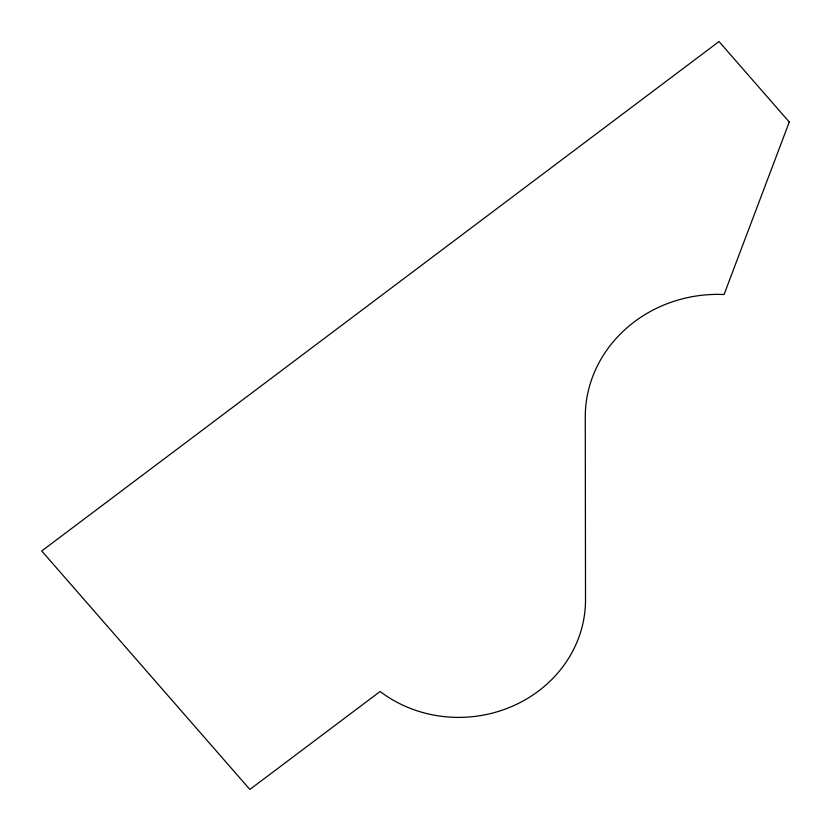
<?xml version="1.0" encoding="UTF-8"?>
<svg xmlns="http://www.w3.org/2000/svg" width="831" height="831" viewBox="0 0 831 831"><rect width="100%" height="100%" fill="white"/><g stroke="black" fill="none" stroke-linecap="round" stroke-linejoin="round"><path stroke-width="1.25" d="M789.273 122.032L724.061 294.527A130.592 120.734 -5 0 0 585.273 416.985L585.512 599.805A125.252 115.8 -5 0 1 513.444 705.768A125.252 115.8 -5 0 1 380.11 691.485L249.861 789.45L41.727 550.974L719.023 41.55L789.273 122.032"/></g></svg>
